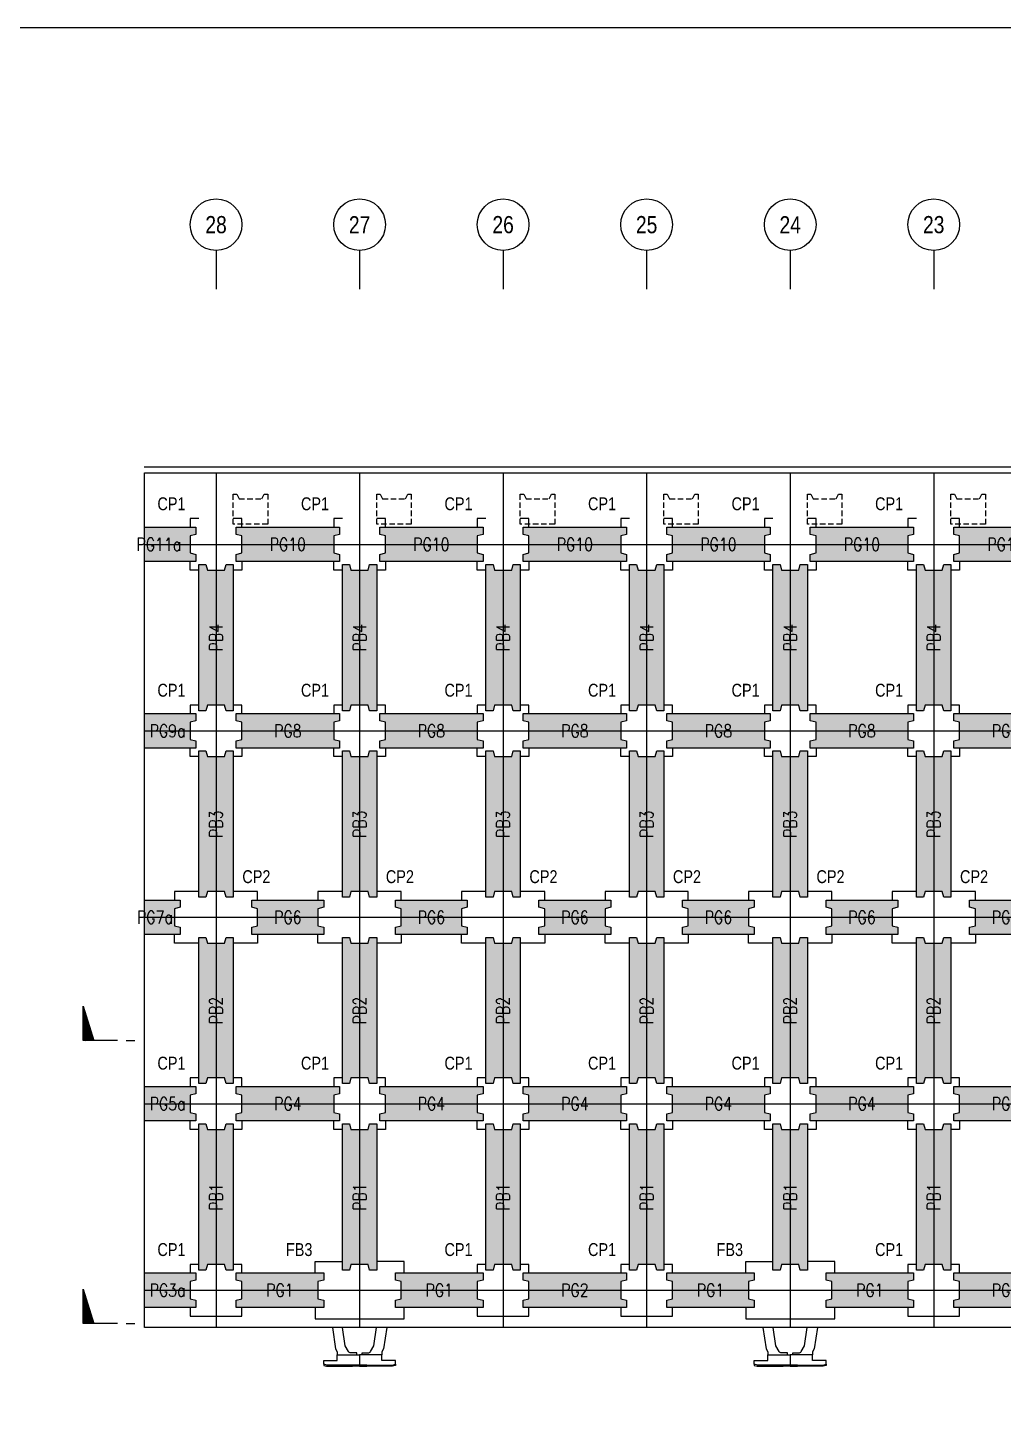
# Model space of a CAD drawing. Header units: millimetres. Extents: x 4668 to 40173, y -3560 to 14620.
# Drawn here: x 22959 to 26358, y 9806 to 14620 of the extents above; entities that cross this region are included whole.
import ezdxf
from ezdxf.enums import TextEntityAlignment as Align

# ---------------------------------------------------------------- set-up
doc = ezdxf.new("R2010")
doc.units = ezdxf.units.MM
for name, pattern in [('CENTER', [50.8, 31.75, -6.35, 6.35, -6.35]), ('DASHED', [19.05, 12.7, -6.35]), ('HIDDEN', [9.525, 6.35, -3.175])]:
    doc.linetypes.add(name, pattern=pattern)
doc.layers.get('0').transparency = 0.5
for name, color, linetype in [('DIM_03', 1, 'Continuous'), ('HB_SYMBOLS', 7, 'Continuous'), ('場鑄梁', 4, 'Continuous'), ('場鑄梁_虛線', 4, 'Continuous'), ('底圖', 7, 'Continuous'), ('防舷材', 7, 'Continuous'), ('預鑄梁', 7, 'Continuous'), ('預鑄梁_TXT', 2, 'Continuous'), ('預鑄梁_外緣', 7, 'Continuous'), ('預鑄樁帽', 6, 'Continuous'), ('預鑄樁帽_TXT', 2, 'Continuous')]:
    doc.layers.add(name, color=color, linetype=linetype)
doc.layers.add('HB_0', color=7, linetype='Continuous', transparency=0.5)
doc.layers.add('預鑄梁_HATCH', color=253, linetype='Continuous', transparency=0.5)
doc.layers.get('預鑄樁帽').off()
doc.styles.get("Standard").update_dxf_attribs({"font": 'arial.ttf'})
doc.styles.add('結構平面-V3$0$STANDARD', font='ROMANS', dxfattribs={"width": 0.8, "bigfont": 'LCHINA.shx'})

# ---------------------------------------------------------------- blocks, each defined once
blk = doc.blocks.new('gr_t')
at = {"layer": 'HB_SYMBOLS', "color": 4, "linetype": 'Continuous'}
blk.add_line((0, -6), (0, -15), dxfattribs=at)
blk.add_circle((0, 0), 6, dxfattribs=at)
at = {"layer": 'HB_SYMBOLS', "color": 4, "linetype": 'Continuous', "width": 0.8}
blk.add_attdef('A', text='', height=4.5, dxfattribs=at).set_placement((0, 0), align=Align.MIDDLE)
blk = doc.blocks.new('HP1250-flat-1')
at = {"color": 7, "linetype": 'Continuous'}
for points in [[(-0.947, 1.35), (-0.838, 0.601), (-0.78, 0.5), (-0.78, 0.4)], [(0.947, 1.35), (0.838, 0.601), (0.78, 0.5), (0.78, 0.4)]]:
    blk.add_lwpolyline(points, dxfattribs=at)
for points in [[(-0.09, 0.4), (-0.09, 0.457, 0.414214), (-0.095, 0.462), (-0.298, 0.462, -0.272631), (-0.385, 0.512), (-0.5, 0.715), (-0.594, 1.35)], [(0.09, 0.4), (0.09, 0.457, -0.414214), (0.095, 0.462), (0.298, 0.462, 0.272631), (0.385, 0.512), (0.5, 0.715), (0.594, 1.35)]]:
    blk.add_lwpolyline(points, format="xyb", dxfattribs=at)
for points in [[(0, 0.4), (0, 0.04), (-1.144, 0.04), (-1.25, 0.072), (-1.25, 0.2), (-0.78, 0.2), (-0.78, 0.4)], [(-1.15, 0), (-0.75, 0), (-0.75, 0.04), (-1.144, 0.04), (-1.25, 0.072), (-1.25, 0.03)], [(-0.75, 0.04), (-0.75, 0), (-0.25, 0), (-0.25, 0.04)], [(0, 0.04), (0, 0), (-0.25, 0), (-0.25, 0.04)], [(0, 0.4), (0, 0.04), (1.144, 0.04), (1.25, 0.072), (1.25, 0.2), (0.78, 0.2), (0.78, 0.4)], [(0, 0.04), (0, 0), (0.25, 0), (0.25, 0.04)], [(0.75, 0.04), (0.75, 0), (0.25, 0), (0.25, 0.04)], [(1.15, 0), (0.75, 0), (0.75, 0.04), (1.144, 0.04), (1.25, 0.072), (1.25, 0.03)]]:
    blk.add_lwpolyline(points, close=True, dxfattribs=at)
blk = doc.blocks.new('PG1')
at = {"layer": '預鑄梁_HATCH'}
blk.add_hatch(color=256, dxfattribs=at).paths.add_polyline_path([(0, 25), (0, 0), (305, 0), (305, 25), (285, 30), (285, 90), (305, 95), (305, 120), (0, 120), (0, 95), (20, 90), (20, 30)])
at = {"layer": '預鑄梁', "linetype": 'DASHED', "ltscale": 50}
blk.add_lwpolyline([(0, 0), (0, 25), (20, 30), (20, 90), (0, 95), (0, 120), (305, 120), (305, 95), (285, 90), (285, 30), (305, 25), (305, 0), (0, 0)], dxfattribs=at)
at = {"layer": '預鑄梁_外緣'}
blk.add_lwpolyline([(0, 0), (0, 25), (20, 30), (20, 90), (0, 95), (0, 120), (305, 120), (305, 95), (285, 90), (285, 30), (305, 25), (305, 0), (0, 0)], dxfattribs=at)
at = {"layer": '預鑄梁_TXT', "linetype": 'Continuous', "style": '結構平面-V3$0$STANDARD', "width": 0.8}
blk.add_text('PG1', height=45, rotation=0, dxfattribs=at).set_placement((152.5, 60), align=Align.MIDDLE)
blk = doc.blocks.new('PG2')
at = {"layer": '預鑄梁_HATCH'}
blk.add_hatch(color=256, dxfattribs=at).paths.add_polyline_path([(0, 25), (0, 0), (360, 0), (360, 25), (340, 30), (340, 90), (360, 95), (360, 120), (0, 120), (0, 95), (20, 90), (20, 30)])
at = {"layer": '預鑄梁', "linetype": 'DASHED', "ltscale": 50}
blk.add_lwpolyline([(0, 0), (0, 25), (20, 30), (20, 90), (0, 95), (0, 120), (360, 120), (360, 95), (340, 90), (340, 30), (360, 25), (360, 0), (0, 0)], dxfattribs=at)
at = {"layer": '預鑄梁_外緣'}
blk.add_lwpolyline([(0, 0), (0, 25), (20, 30), (20, 90), (0, 95), (0, 120), (360, 120), (360, 95), (340, 90), (340, 30), (360, 25), (360, 0), (0, 0)], dxfattribs=at)
at = {"layer": '預鑄梁_TXT', "linetype": 'Continuous', "style": '結構平面-V3$0$STANDARD', "width": 0.8}
blk.add_text('PG2', height=45, rotation=0, dxfattribs=at).set_placement((180, 60), align=Align.MIDDLE)
blk = doc.blocks.new('PG3a')
at = {"layer": '預鑄梁_HATCH'}
blk.add_hatch(color=256, dxfattribs=at).paths.add_polyline_path([(0, 120), (0, 0), (179, 0), (179, 25), (159, 30), (159, 90), (179, 95), (179, 120)])
at = {"layer": '預鑄梁', "linetype": 'DASHED', "ltscale": 50}
blk.add_lwpolyline([(0, 0), (0, 120), (179, 120), (179, 95), (159, 90), (159, 30), (179, 25), (179, 0)], close=True, dxfattribs=at)
at = {"layer": '預鑄梁_外緣'}
blk.add_lwpolyline([(0, 0), (0, 120), (179, 120), (179, 95), (159, 90), (159, 30), (179, 25), (179, 0)], close=True, dxfattribs=at)
at = {"layer": '預鑄梁_TXT', "linetype": 'Continuous', "style": '結構平面-V3$0$STANDARD', "width": 0.8}
blk.add_text('PG3a', height=45, rotation=0, dxfattribs=at).set_placement((80.1, 60), align=Align.MIDDLE)
blk = doc.blocks.new('PG4')
at = {"layer": '預鑄梁_HATCH'}
blk.add_hatch(color=256, dxfattribs=at).paths.add_polyline_path([(0, 25), (0, 0), (360, 0), (360, 25), (340, 30), (340, 90), (360, 95), (360, 120), (0, 120), (0, 95), (20, 90), (20, 30)])
at = {"layer": '預鑄梁', "linetype": 'DASHED', "ltscale": 50}
blk.add_lwpolyline([(0, 0), (0, 25), (20, 30), (20, 90), (0, 95), (0, 120), (360, 120), (360, 95), (340, 90), (340, 30), (360, 25), (360, 0), (0, 0)], dxfattribs=at)
at = {"layer": '預鑄梁_外緣'}
blk.add_lwpolyline([(0, 0), (0, 25), (20, 30), (20, 90), (0, 95), (0, 120), (360, 120), (360, 95), (340, 90), (340, 30), (360, 25), (360, 0), (0, 0)], dxfattribs=at)
at = {"layer": '預鑄梁_TXT', "linetype": 'Continuous', "style": '結構平面-V3$0$STANDARD', "width": 0.8}
blk.add_text('PG4', height=45, rotation=0, dxfattribs=at).set_placement((180, 60), align=Align.MIDDLE)
blk = doc.blocks.new('PG5a')
at = {"layer": '預鑄梁_HATCH'}
blk.add_hatch(color=256, dxfattribs=at).paths.add_polyline_path([(0, 120), (0, 0), (179, 0), (179, 25), (159, 30), (159, 90), (179, 95), (179, 120)])
at = {"layer": '預鑄梁', "linetype": 'DASHED', "ltscale": 50}
blk.add_lwpolyline([(0, 0), (0, 120), (179, 120), (179, 95), (159, 90), (159, 30), (179, 25), (179, 0)], close=True, dxfattribs=at)
at = {"layer": '預鑄梁_外緣'}
blk.add_lwpolyline([(0, 0), (0, 120), (179, 120), (179, 95), (159, 90), (159, 30), (179, 25), (179, 0)], close=True, dxfattribs=at)
at = {"layer": '預鑄梁_TXT', "linetype": 'Continuous', "style": '結構平面-V3$0$STANDARD', "width": 0.8}
blk.add_text('PG5a', height=45, rotation=0, dxfattribs=at).set_placement((80.1, 60), align=Align.MIDDLE)
blk = doc.blocks.new('PG6')
at = {"layer": '預鑄梁_HATCH'}
blk.add_hatch(color=256, dxfattribs=at).paths.add_polyline_path([(250, 0), (250, 25), (230, 30), (230, 90), (250, 95), (250, 120), (0, 120), (0, 95), (20, 90), (20, 30), (0, 25), (0, 0)])
at = {"layer": '預鑄梁', "linetype": 'DASHED', "ltscale": 50}
blk.add_lwpolyline([(0, 0), (0, 25), (20, 30), (20, 90), (0, 95), (0, 120), (250, 120), (250, 95), (230, 90), (230, 30), (250, 25), (250, 0), (0, 0)], dxfattribs=at)
at = {"layer": '預鑄梁_外緣'}
blk.add_lwpolyline([(0, 0), (0, 25), (20, 30), (20, 90), (0, 95), (0, 120), (250, 120), (250, 95), (230, 90), (230, 30), (250, 25), (250, 0), (0, 0)], dxfattribs=at)
at = {"layer": '預鑄梁_TXT', "linetype": 'Continuous', "style": '結構平面-V3$0$STANDARD', "width": 0.8}
blk.add_text('PG6', height=45, rotation=0, dxfattribs=at).set_placement((125, 60), align=Align.MIDDLE)
blk = doc.blocks.new('PG7a')
at = {"layer": '預鑄梁_HATCH'}
blk.add_hatch(color=256, dxfattribs=at).paths.add_polyline_path([(0, 120), (0, 0), (124, 0), (124, 25), (104, 30), (104, 90), (124, 95), (124, 120)])
at = {"layer": '預鑄梁', "linetype": 'DASHED', "ltscale": 50}
blk.add_lwpolyline([(0, 0), (0, 120), (124, 120), (124, 95), (104, 90), (104, 30), (124, 25), (124, 0)], close=True, dxfattribs=at)
at = {"layer": '預鑄梁_外緣'}
blk.add_lwpolyline([(0, 0), (0, 120), (124, 120), (124, 95), (104, 90), (104, 30), (124, 25), (124, 0)], close=True, dxfattribs=at)
at = {"layer": '預鑄梁_TXT', "linetype": 'Continuous', "style": '結構平面-V3$0$STANDARD', "width": 0.8}
blk.add_text('PG7a', height=45, rotation=0, dxfattribs=at).set_placement((36.1, 60), align=Align.MIDDLE)
blk = doc.blocks.new('PG8')
at = {"layer": '預鑄梁_HATCH'}
blk.add_hatch(color=256, dxfattribs=at).paths.add_polyline_path([(0, 25), (0, 0), (360, 0), (360, 25), (340, 30), (340, 90), (360, 95), (360, 120), (0, 120), (0, 95), (20, 90), (20, 30)])
at = {"layer": '預鑄梁', "linetype": 'DASHED', "ltscale": 50}
blk.add_lwpolyline([(0, 0), (0, 25), (20, 30), (20, 90), (0, 95), (0, 120), (360, 120), (360, 95), (340, 90), (340, 30), (360, 25), (360, 0), (0, 0)], dxfattribs=at)
at = {"layer": '預鑄梁_外緣'}
blk.add_lwpolyline([(0, 0), (0, 25), (20, 30), (20, 90), (0, 95), (0, 120), (360, 120), (360, 95), (340, 90), (340, 30), (360, 25), (360, 0), (0, 0)], dxfattribs=at)
at = {"layer": '預鑄梁_TXT', "linetype": 'Continuous', "style": '結構平面-V3$0$STANDARD', "width": 0.8}
blk.add_text('PG8', height=45, rotation=0, dxfattribs=at).set_placement((180, 60), align=Align.MIDDLE)
blk = doc.blocks.new('PG9a')
at = {"layer": '預鑄梁_HATCH'}
blk.add_hatch(color=256, dxfattribs=at).paths.add_polyline_path([(0, 120), (0, 0), (179, 0), (179, 25), (159, 30), (159, 90), (179, 95), (179, 120)])
at = {"layer": '預鑄梁', "linetype": 'DASHED', "ltscale": 50}
blk.add_lwpolyline([(0, 0), (0, 120), (179, 120), (179, 95), (159, 90), (159, 30), (179, 25), (179, 0)], close=True, dxfattribs=at)
at = {"layer": '預鑄梁_外緣'}
blk.add_lwpolyline([(0, 0), (0, 120), (179, 120), (179, 95), (159, 90), (159, 30), (179, 25), (179, 0)], close=True, dxfattribs=at)
at = {"layer": '預鑄梁_TXT', "linetype": 'Continuous', "style": '結構平面-V3$0$STANDARD', "width": 0.8}
blk.add_text('PG9a', height=45, rotation=0, dxfattribs=at).set_placement((80.1, 60), align=Align.MIDDLE)
blk = doc.blocks.new('PG10')
at = {"layer": '預鑄梁_HATCH'}
blk.add_hatch(color=256, dxfattribs=at).paths.add_polyline_path([(0, 25), (0, 0), (360, 0), (360, 25), (340, 30), (340, 90), (360, 95), (360, 120), (0, 120), (0, 95), (20, 90), (20, 30)])
at = {"layer": '預鑄梁', "linetype": 'DASHED', "ltscale": 50}
blk.add_lwpolyline([(0, 0), (0, 25), (20, 30), (20, 90), (0, 95), (0, 120), (360, 120), (360, 95), (340, 90), (340, 30), (360, 25), (360, 0), (0, 0)], dxfattribs=at)
at = {"layer": '預鑄梁_外緣'}
blk.add_lwpolyline([(0, 0), (0, 25), (20, 30), (20, 90), (0, 95), (0, 120), (360, 120), (360, 95), (340, 90), (340, 30), (360, 25), (360, 0), (0, 0)], dxfattribs=at)
at = {"layer": '預鑄梁_TXT', "linetype": 'Continuous', "style": '結構平面-V3$0$STANDARD', "width": 0.8}
blk.add_text('PG10', height=45, rotation=0, dxfattribs=at).set_placement((180, 60), align=Align.MIDDLE)
blk = doc.blocks.new('PG11a')
at = {"layer": '預鑄梁_HATCH'}
blk.add_hatch(color=256, dxfattribs=at).paths.add_polyline_path([(0, 120), (0, 0), (179, 0), (179, 25), (159, 30), (159, 90), (179, 95), (179, 120)])
at = {"layer": '預鑄梁', "linetype": 'DASHED', "ltscale": 50}
blk.add_lwpolyline([(0, 0), (0, 120), (179, 120), (179, 95), (159, 90), (159, 30), (179, 25), (179, 0)], close=True, dxfattribs=at)
at = {"layer": '預鑄梁_外緣'}
blk.add_lwpolyline([(0, 0), (0, 120), (179, 120), (179, 95), (159, 90), (159, 30), (179, 25), (179, 0)], close=True, dxfattribs=at)
at = {"layer": '預鑄梁_TXT', "linetype": 'Continuous', "style": '結構平面-V3$0$STANDARD', "width": 0.8}
blk.add_text('PG11a', height=45, rotation=0, dxfattribs=at).set_placement((49.5, 60), align=Align.MIDDLE)
blk = doc.blocks.new('PB1')
at = {"layer": '預鑄梁_HATCH'}
blk.add_hatch(color=256, dxfattribs=at).paths.add_polyline_path([(-25, 0), (0, 0), (0, 510), (-25, 510), (-30, 490), (-90, 490), (-95, 510), (-120, 510), (-120, 0), (-95, 0), (-90, 20), (-30, 20)])
at = {"layer": '預鑄梁', "linetype": 'DASHED', "ltscale": 50}
blk.add_lwpolyline([(0, 0), (-25, 0), (-30, 20), (-90, 20), (-95, 0), (-120, 0), (-120, 510), (-95, 510), (-90, 490), (-30, 490), (-25, 510), (0, 510), (0, 0)], dxfattribs=at)
at = {"layer": '預鑄梁_外緣'}
blk.add_lwpolyline([(0, 0), (-25, 0), (-30, 20), (-90, 20), (-95, 0), (-120, 0), (-120, 510), (-95, 510), (-90, 490), (-30, 490), (-25, 510), (0, 510), (0, 0)], dxfattribs=at)
at = {"layer": '預鑄梁_TXT', "linetype": 'Continuous', "style": '結構平面-V3$0$STANDARD', "width": 0.8}
blk.add_text('PB1', height=45, rotation=90, dxfattribs=at).set_placement((-60, 255), align=Align.MIDDLE)
blk = doc.blocks.new('PB2')
at = {"layer": '預鑄梁_HATCH'}
blk.add_hatch(color=256, dxfattribs=at).paths.add_polyline_path([(-25, 0), (0, 0), (0, 510), (-25, 510), (-30, 490), (-90, 490), (-95, 510), (-120, 510), (-120, 0), (-95, 0), (-90, 20), (-30, 20)])
at = {"layer": '預鑄梁', "linetype": 'DASHED', "ltscale": 50}
blk.add_lwpolyline([(0, 0), (-25, 0), (-30, 20), (-90, 20), (-95, 0), (-120, 0), (-120, 510), (-95, 510), (-90, 490), (-30, 490), (-25, 510), (0, 510), (0, 0)], dxfattribs=at)
at = {"layer": '預鑄梁_外緣'}
blk.add_lwpolyline([(0, 0), (-25, 0), (-30, 20), (-90, 20), (-95, 0), (-120, 0), (-120, 510), (-95, 510), (-90, 490), (-30, 490), (-25, 510), (0, 510), (0, 0)], dxfattribs=at)
at = {"layer": '預鑄梁_TXT', "linetype": 'Continuous', "style": '結構平面-V3$0$STANDARD', "width": 0.8}
blk.add_text('PB2', height=45, rotation=90, dxfattribs=at).set_placement((-60, 255), align=Align.MIDDLE)
blk = doc.blocks.new('PB3')
at = {"layer": '預鑄梁_HATCH'}
blk.add_hatch(color=256, dxfattribs=at).paths.add_polyline_path([(-25, 0), (0, 0), (0, 510), (-25, 510), (-30, 490), (-90, 490), (-95, 510), (-120, 510), (-120, 0), (-95, 0), (-90, 20), (-30, 20)])
at = {"layer": '預鑄梁', "linetype": 'DASHED', "ltscale": 50}
blk.add_lwpolyline([(0, 0), (-25, 0), (-30, 20), (-90, 20), (-95, 0), (-120, 0), (-120, 510), (-95, 510), (-90, 490), (-30, 490), (-25, 510), (0, 510), (0, 0)], dxfattribs=at)
at = {"layer": '預鑄梁_外緣'}
blk.add_lwpolyline([(0, 0), (-25, 0), (-30, 20), (-90, 20), (-95, 0), (-120, 0), (-120, 510), (-95, 510), (-90, 490), (-30, 490), (-25, 510), (0, 510), (0, 0)], dxfattribs=at)
at = {"layer": '預鑄梁_TXT', "linetype": 'Continuous', "style": '結構平面-V3$0$STANDARD', "width": 0.8}
blk.add_text('PB3', height=45, rotation=90, dxfattribs=at).set_placement((-60, 255), align=Align.MIDDLE)
blk = doc.blocks.new('PB4')
at = {"layer": '預鑄梁_HATCH'}
blk.add_hatch(color=256, dxfattribs=at).paths.add_polyline_path([(-25, 0), (0, 0), (0, 510), (-25, 510), (-30, 490), (-90, 490), (-95, 510), (-120, 510), (-120, 0), (-95, 0), (-90, 20), (-30, 20)])
at = {"layer": '預鑄梁', "linetype": 'DASHED', "ltscale": 50}
blk.add_lwpolyline([(0, 0), (-25, 0), (-30, 20), (-90, 20), (-95, 0), (-120, 0), (-120, 510), (-95, 510), (-90, 490), (-30, 490), (-25, 510), (0, 510), (0, 0)], dxfattribs=at)
at = {"layer": '預鑄梁_外緣'}
blk.add_lwpolyline([(0, 0), (-25, 0), (-30, 20), (-90, 20), (-95, 0), (-120, 0), (-120, 510), (-95, 510), (-90, 490), (-30, 490), (-25, 510), (0, 510), (0, 0)], dxfattribs=at)
at = {"layer": '預鑄梁_TXT', "linetype": 'Continuous', "style": '結構平面-V3$0$STANDARD', "width": 0.8}
blk.add_text('PB4', height=45, rotation=90, dxfattribs=at).set_placement((-60, 255), align=Align.MIDDLE)
blk = doc.blocks.new('PB5')
at = {"layer": 'HB_0', "color": 1, "linetype": 'HIDDEN', "ltscale": 3}
blk.add_lwpolyline([(0, 0), (0, 105), (12, 105), (20, 89), (100, 89), (108, 105), (120, 105), (120, 0), (0, 0)], dxfattribs=at)
blk = doc.blocks.new('CP1')
at = {"layer": '預鑄樁帽_TXT', "linetype": 'Continuous', "width": 0.8}
blk.add_text('CP1', height=45, dxfattribs=at).set_placement((-255.3, 241.6), align=Align.MIDDLE)
blk = doc.blocks.new('FB3')
at = {"layer": '預鑄樁帽_TXT', "linetype": 'Continuous', "width": 0.8}
blk.add_text('FB3', height=45, dxfattribs=at).set_placement((-365.3, 241.6), align=Align.MIDDLE)
blk = doc.blocks.new('CP2')
at = {"layer": '預鑄樁帽_TXT', "linetype": 'Continuous', "width": 0.8}
blk.add_text('CP2', height=45, dxfattribs=at).set_placement((-14.5, 241.6), align=Align.MIDDLE)
blk = doc.blocks.new('*X499')
at = {"color": 0, "linetype": 'Continuous'}
for p, q in [((79.88, 269.21), (80.31, 269.64)), ((80.06, 269.21), (80.57, 269.72)), ((80.24, 269.21), (80.83, 269.8)), ((80.41, 269.21), (81.09, 269.88)), ((80.59, 269.21), (81.34, 269.96)), ((80.77, 269.21), (81.6, 270.04)), ((80.94, 269.21), (81.86, 270.12)), ((81.12, 269.21), (82.11, 270.2)), ((81.3, 269.21), (82.37, 270.29)), ((81.47, 269.21), (82.63, 270.37)), ((81.65, 269.21), (82.89, 270.45)), ((81.83, 269.21), (83.14, 270.53)), ((82, 269.21), (83.4, 270.61)), ((82.18, 269.21), (83.66, 270.69)), ((82.36, 269.21), (83.91, 270.77)), ((82.53, 269.21), (84.17, 270.85)), ((82.71, 269.21), (84.43, 270.93)), ((82.89, 269.21), (84.69, 271.01)), ((83.06, 269.21), (84.94, 271.09)), ((83.24, 269.21), (85.2, 271.17)), ((83.42, 269.21), (85.46, 271.25)), ((83.59, 269.21), (85.71, 271.33)), ((83.77, 269.21), (85.97, 271.41)), ((83.95, 269.21), (86.23, 271.49)), ((84.12, 269.21), (86.49, 271.57)), ((84.3, 269.21), (86.74, 271.65)), ((84.48, 269.21), (86.93, 271.66)), ((84.65, 269.21), (86.93, 271.48)), ((84.83, 269.21), (86.93, 271.31)), ((85.01, 269.21), (86.93, 271.13)), ((85.19, 269.21), (86.93, 270.95)), ((85.36, 269.21), (86.93, 270.78)), ((85.54, 269.21), (86.93, 270.6)), ((85.72, 269.21), (86.93, 270.42)), ((85.89, 269.21), (86.93, 270.25)), ((86.07, 269.21), (86.93, 270.07)), ((86.25, 269.21), (86.93, 269.89)), ((86.42, 269.21), (86.93, 269.72)), ((79, 269.21), (79.03, 269.24)), ((79.17, 269.21), (79.29, 269.32)), ((79.35, 269.21), (79.54, 269.4)), ((79.53, 269.21), (79.8, 269.48)), ((79.71, 269.21), (80.06, 269.56)), ((86.6, 269.21), (86.93, 269.54)), ((86.78, 269.21), (86.93, 269.36))]:
    blk.add_line(p, q, dxfattribs=at)
blk = doc.blocks.new('SEND-n')
at = {"color": 3}
for p, q in [((8, 0), (0, 0)), ((10, 0), (12, 0))]:
    blk.add_line(p, q, dxfattribs=at)
at = {"color": 2, "linetype": 'Continuous'}
blk.add_lwpolyline([(0, 0), (0, 8), (2.5, 0)], close=True, dxfattribs=at)
at = {"color": 2, "linetype": 'Continuous', "rotation": 270}
blk.add_blockref('*X499', (-269.21, 86.93), dxfattribs=at)

msp = doc.modelspace()

# ---------------------------------------------------------------- linework, layer by layer
at = {"layer": 'Defpoints', "color": 217, "true_color": 0x93278f}
msp.add_lwpolyline([(28338.213, 7667.236), (25345.713, 7667.236), (25345.713, 6332.236), (16503.213, 6332.236), (16503.213, 14619.736), (28338.213, 14619.736)], close=True, dxfattribs=at)
at = {"layer": '場鑄梁'}
for points in [[(23555.678, 12908.16), (23525.678, 12908.16), (23525.678, 12878.16)], [(23705.678, 12878.16), (23705.678, 12908.16), (23675.678, 12908.16)], [(24055.678, 12908.16), (24025.678, 12908.16), (24025.678, 12878.16)], [(24205.678, 12878.16), (24205.678, 12908.16), (24175.678, 12908.16)], [(24555.678, 12908.16), (24525.678, 12908.16), (24525.678, 12878.16)], [(24705.678, 12878.16), (24705.678, 12908.16), (24675.678, 12908.16)], [(25055.678, 12908.16), (25025.678, 12908.16), (25025.678, 12878.16)], [(25205.678, 12878.16), (25205.678, 12908.16), (25175.678, 12908.16)], [(25555.678, 12908.16), (25525.678, 12908.16), (25525.678, 12878.16)], [(25705.678, 12878.16), (25705.678, 12908.16), (25675.678, 12908.16)], [(26055.678, 12908.16), (26025.678, 12908.16), (26025.678, 12878.16)], [(26205.678, 12878.16), (26205.678, 12908.16), (26175.678, 12908.16)], [(23555.678, 12728.16), (23525.678, 12728.16), (23525.678, 12758.16)], [(23705.678, 12758.16), (23705.678, 12728.16), (23675.678, 12728.16)], [(24055.678, 12728.16), (24025.678, 12728.16), (24025.678, 12758.16)], [(24205.678, 12758.16), (24205.678, 12728.16), (24175.678, 12728.16)], [(24555.678, 12728.16), (24525.678, 12728.16), (24525.678, 12758.16)], [(24705.678, 12758.16), (24705.678, 12728.16), (24675.678, 12728.16)], [(25055.678, 12728.16), (25025.678, 12728.16), (25025.678, 12758.16)], [(25205.678, 12758.16), (25205.678, 12728.16), (25175.678, 12728.16)], [(25555.678, 12728.16), (25525.678, 12728.16), (25525.678, 12758.16)], [(25705.678, 12758.16), (25705.678, 12728.16), (25675.678, 12728.16)], [(26055.678, 12728.16), (26025.678, 12728.16), (26025.678, 12758.16)], [(26205.678, 12758.16), (26205.678, 12728.16), (26175.678, 12728.16)], [(23555.678, 12258.16), (23525.678, 12258.16), (23525.678, 12228.16)], [(23705.678, 12228.16), (23705.678, 12258.16), (23675.678, 12258.16)], [(24055.678, 12258.16), (24025.678, 12258.16), (24025.678, 12228.16)], [(24205.678, 12228.16), (24205.678, 12258.16), (24175.678, 12258.16)], [(24555.678, 12258.16), (24525.678, 12258.16), (24525.678, 12228.16)], [(24705.678, 12228.16), (24705.678, 12258.16), (24675.678, 12258.16)], [(25055.678, 12258.16), (25025.678, 12258.16), (25025.678, 12228.16)], [(25205.678, 12228.16), (25205.678, 12258.16), (25175.678, 12258.16)], [(25555.678, 12258.16), (25525.678, 12258.16), (25525.678, 12228.16)], [(25705.678, 12228.16), (25705.678, 12258.16), (25675.678, 12258.16)], [(26055.678, 12258.16), (26025.678, 12258.16), (26025.678, 12228.16)], [(26205.678, 12228.16), (26205.678, 12258.16), (26175.678, 12258.16)], [(23555.678, 12078.16), (23525.678, 12078.16), (23525.678, 12108.16)], [(23705.678, 12108.16), (23705.678, 12078.16), (23675.678, 12078.16)], [(24055.678, 12078.16), (24025.678, 12078.16), (24025.678, 12108.16)], [(24205.678, 12108.16), (24205.678, 12078.16), (24175.678, 12078.16)], [(24555.678, 12078.16), (24525.678, 12078.16), (24525.678, 12108.16)], [(24705.678, 12108.16), (24705.678, 12078.16), (24675.678, 12078.16)], [(25055.678, 12078.16), (25025.678, 12078.16), (25025.678, 12108.16)], [(25205.678, 12108.16), (25205.678, 12078.16), (25175.678, 12078.16)], [(25555.678, 12078.16), (25525.678, 12078.16), (25525.678, 12108.16)], [(25705.678, 12108.16), (25705.678, 12078.16), (25675.678, 12078.16)], [(26055.678, 12078.16), (26025.678, 12078.16), (26025.678, 12108.16)], [(26205.678, 12108.16), (26205.678, 12078.16), (26175.678, 12078.16)], [(23555.678, 11608.16), (23470.678, 11608.16), (23470.678, 11578.16)], [(23760.678, 11578.16), (23760.678, 11608.16), (23675.678, 11608.16)], [(24055.678, 11608.16), (23970.678, 11608.16), (23970.678, 11578.16)], [(24260.678, 11578.16), (24260.678, 11608.16), (24175.678, 11608.16)], [(24555.678, 11608.16), (24470.678, 11608.16), (24470.678, 11578.16)], [(24760.678, 11578.16), (24760.678, 11608.16), (24675.678, 11608.16)], [(25055.678, 11608.16), (24970.678, 11608.16), (24970.678, 11578.16)], [(25260.678, 11578.16), (25260.678, 11608.16), (25175.678, 11608.16)], [(25555.678, 11608.16), (25470.678, 11608.16), (25470.678, 11578.16)], [(25760.678, 11578.16), (25760.678, 11608.16), (25675.678, 11608.16)], [(26055.678, 11608.16), (25970.678, 11608.16), (25970.678, 11578.16)], [(26260.678, 11578.16), (26260.678, 11608.16), (26175.678, 11608.16)], [(23555.678, 11428.16), (23470.678, 11428.16), (23470.678, 11458.16)], [(23760.678, 11458.16), (23760.678, 11428.16), (23675.678, 11428.16)], [(24055.678, 11428.16), (23970.678, 11428.16), (23970.678, 11458.16)], [(24260.678, 11458.16), (24260.678, 11428.16), (24175.678, 11428.16)], [(24555.678, 11428.16), (24470.678, 11428.16), (24470.678, 11458.16)], [(24760.678, 11458.16), (24760.678, 11428.16), (24675.678, 11428.16)], [(25055.678, 11428.16), (24970.678, 11428.16), (24970.678, 11458.16)], [(25260.678, 11458.16), (25260.678, 11428.16), (25175.678, 11428.16)], [(25555.678, 11428.16), (25470.678, 11428.16), (25470.678, 11458.16)], [(25760.678, 11458.16), (25760.678, 11428.16), (25675.678, 11428.16)], [(26055.678, 11428.16), (25970.678, 11428.16), (25970.678, 11458.16)], [(26260.678, 11458.16), (26260.678, 11428.16), (26175.678, 11428.16)], [(23555.678, 10958.16), (23525.678, 10958.16), (23525.678, 10928.16)], [(23705.678, 10928.16), (23705.678, 10958.16), (23675.678, 10958.16)], [(24055.678, 10958.16), (24025.678, 10958.16), (24025.678, 10928.16)], [(24205.678, 10928.16), (24205.678, 10958.16), (24175.678, 10958.16)], [(24555.678, 10958.16), (24525.678, 10958.16), (24525.678, 10928.16)], [(24705.678, 10928.16), (24705.678, 10958.16), (24675.678, 10958.16)], [(25055.678, 10958.16), (25025.678, 10958.16), (25025.678, 10928.16)], [(25205.678, 10928.16), (25205.678, 10958.16), (25175.678, 10958.16)], [(25555.678, 10958.16), (25525.678, 10958.16), (25525.678, 10928.16)], [(25705.678, 10928.16), (25705.678, 10958.16), (25675.678, 10958.16)], [(26055.678, 10958.16), (26025.678, 10958.16), (26025.678, 10928.16)], [(26205.678, 10928.16), (26205.678, 10958.16), (26175.678, 10958.16)], [(23555.678, 10778.16), (23525.678, 10778.16), (23525.678, 10808.16)], [(23705.678, 10808.16), (23705.678, 10778.16), (23675.678, 10778.16)], [(24055.678, 10778.16), (24025.678, 10778.16), (24025.678, 10808.16)], [(24205.678, 10808.16), (24205.678, 10778.16), (24175.678, 10778.16)], [(24555.678, 10778.16), (24525.678, 10778.16), (24525.678, 10808.16)], [(24705.678, 10808.16), (24705.678, 10778.16), (24675.678, 10778.16)], [(25055.678, 10778.16), (25025.678, 10778.16), (25025.678, 10808.16)], [(25205.678, 10808.16), (25205.678, 10778.16), (25175.678, 10778.16)], [(25555.678, 10778.16), (25525.678, 10778.16), (25525.678, 10808.16)], [(25705.678, 10808.16), (25705.678, 10778.16), (25675.678, 10778.16)], [(26055.678, 10778.16), (26025.678, 10778.16), (26025.678, 10808.16)], [(26205.678, 10808.16), (26205.678, 10778.16), (26175.678, 10778.16)], [(23555.678, 10308.16), (23525.678, 10308.16), (23525.678, 10278.16)], [(23705.678, 10278.16), (23705.678, 10308.16), (23675.678, 10308.16)], [(23960.678, 10278.16), (23960.678, 10318.16), (24055.678, 10318.16)], [(24270.678, 10278.16), (24270.678, 10318.16), (24175.678, 10318.16)], [(24555.678, 10308.16), (24525.678, 10308.16), (24525.678, 10278.16)], [(24705.678, 10278.16), (24705.678, 10308.16), (24675.678, 10308.16)], [(25055.678, 10308.16), (25025.678, 10308.16), (25025.678, 10278.16)], [(25205.678, 10278.16), (25205.678, 10308.16), (25175.678, 10308.16)], [(25460.678, 10278.16), (25460.678, 10318.16), (25555.678, 10318.16)], [(25770.678, 10278.16), (25770.678, 10318.16), (25675.678, 10318.16)], [(26055.678, 10308.16), (26025.678, 10308.16), (26025.678, 10278.16)], [(26205.678, 10278.16), (26205.678, 10308.16), (26175.678, 10308.16)], [(23525.678, 10158.16), (23525.678, 10128.16), (23705.678, 10128.16), (23705.678, 10158.16)], [(23960.678, 10158.16), (23960.678, 10118.16), (24270.678, 10118.16), (24270.678, 10158.16)], [(24525.678, 10158.16), (24525.678, 10128.16), (24705.678, 10128.16), (24705.678, 10158.16)], [(25025.678, 10158.16), (25025.678, 10128.16), (25205.678, 10128.16), (25205.678, 10158.16)], [(25460.678, 10158.16), (25460.678, 10118.16), (25770.678, 10118.16), (25770.678, 10158.16)], [(26025.678, 10158.16), (26025.678, 10128.16), (26205.678, 10128.16), (26205.678, 10158.16)]]:
    msp.add_lwpolyline(points, dxfattribs=at)
at = {"layer": '場鑄梁_虛線', "linetype": 'DASHED', "ltscale": 50}
for points in [[(23555.678, 12908.16), (23525.678, 12908.16), (23525.678, 12878.16)], [(23705.678, 12878.16), (23705.678, 12908.16), (23675.678, 12908.16)], [(24055.678, 12908.16), (24025.678, 12908.16), (24025.678, 12878.16)], [(24205.678, 12878.16), (24205.678, 12908.16), (24175.678, 12908.16)], [(24555.678, 12908.16), (24525.678, 12908.16), (24525.678, 12878.16)], [(24705.678, 12878.16), (24705.678, 12908.16), (24675.678, 12908.16)], [(25055.678, 12908.16), (25025.678, 12908.16), (25025.678, 12878.16)], [(25205.678, 12878.16), (25205.678, 12908.16), (25175.678, 12908.16)], [(25555.678, 12908.16), (25525.678, 12908.16), (25525.678, 12878.16)], [(25705.678, 12878.16), (25705.678, 12908.16), (25675.678, 12908.16)], [(26055.678, 12908.16), (26025.678, 12908.16), (26025.678, 12878.16)], [(26205.678, 12878.16), (26205.678, 12908.16), (26175.678, 12908.16)], [(23555.678, 12728.16), (23525.678, 12728.16), (23525.678, 12758.16)], [(23705.678, 12758.16), (23705.678, 12728.16), (23675.678, 12728.16)], [(24055.678, 12728.16), (24025.678, 12728.16), (24025.678, 12758.16)], [(24205.678, 12758.16), (24205.678, 12728.16), (24175.678, 12728.16)], [(24555.678, 12728.16), (24525.678, 12728.16), (24525.678, 12758.16)], [(24705.678, 12758.16), (24705.678, 12728.16), (24675.678, 12728.16)], [(25055.678, 12728.16), (25025.678, 12728.16), (25025.678, 12758.16)], [(25205.678, 12758.16), (25205.678, 12728.16), (25175.678, 12728.16)], [(25555.678, 12728.16), (25525.678, 12728.16), (25525.678, 12758.16)], [(25705.678, 12758.16), (25705.678, 12728.16), (25675.678, 12728.16)], [(26055.678, 12728.16), (26025.678, 12728.16), (26025.678, 12758.16)], [(26205.678, 12758.16), (26205.678, 12728.16), (26175.678, 12728.16)], [(23555.678, 12258.16), (23525.678, 12258.16), (23525.678, 12228.16)], [(23705.678, 12228.16), (23705.678, 12258.16), (23675.678, 12258.16)], [(24055.678, 12258.16), (24025.678, 12258.16), (24025.678, 12228.16)], [(24205.678, 12228.16), (24205.678, 12258.16), (24175.678, 12258.16)], [(24555.678, 12258.16), (24525.678, 12258.16), (24525.678, 12228.16)], [(24705.678, 12228.16), (24705.678, 12258.16), (24675.678, 12258.16)], [(25055.678, 12258.16), (25025.678, 12258.16), (25025.678, 12228.16)], [(25205.678, 12228.16), (25205.678, 12258.16), (25175.678, 12258.16)], [(25555.678, 12258.16), (25525.678, 12258.16), (25525.678, 12228.16)], [(25705.678, 12228.16), (25705.678, 12258.16), (25675.678, 12258.16)], [(26055.678, 12258.16), (26025.678, 12258.16), (26025.678, 12228.16)], [(26205.678, 12228.16), (26205.678, 12258.16), (26175.678, 12258.16)], [(23555.678, 12078.16), (23525.678, 12078.16), (23525.678, 12108.16)], [(23705.678, 12108.16), (23705.678, 12078.16), (23675.678, 12078.16)], [(24055.678, 12078.16), (24025.678, 12078.16), (24025.678, 12108.16)], [(24205.678, 12108.16), (24205.678, 12078.16), (24175.678, 12078.16)], [(24555.678, 12078.16), (24525.678, 12078.16), (24525.678, 12108.16)], [(24705.678, 12108.16), (24705.678, 12078.16), (24675.678, 12078.16)], [(25055.678, 12078.16), (25025.678, 12078.16), (25025.678, 12108.16)], [(25205.678, 12108.16), (25205.678, 12078.16), (25175.678, 12078.16)], [(25555.678, 12078.16), (25525.678, 12078.16), (25525.678, 12108.16)], [(25705.678, 12108.16), (25705.678, 12078.16), (25675.678, 12078.16)], [(26055.678, 12078.16), (26025.678, 12078.16), (26025.678, 12108.16)], [(26205.678, 12108.16), (26205.678, 12078.16), (26175.678, 12078.16)], [(23555.678, 11608.16), (23470.678, 11608.16), (23470.678, 11578.16)], [(23760.678, 11578.16), (23760.678, 11608.16), (23675.678, 11608.16)], [(24055.678, 11608.16), (23970.678, 11608.16), (23970.678, 11578.16)], [(24260.678, 11578.16), (24260.678, 11608.16), (24175.678, 11608.16)], [(24555.678, 11608.16), (24470.678, 11608.16), (24470.678, 11578.16)], [(24760.678, 11578.16), (24760.678, 11608.16), (24675.678, 11608.16)], [(25055.678, 11608.16), (24970.678, 11608.16), (24970.678, 11578.16)], [(25260.678, 11578.16), (25260.678, 11608.16), (25175.678, 11608.16)], [(25555.678, 11608.16), (25470.678, 11608.16), (25470.678, 11578.16)], [(25760.678, 11578.16), (25760.678, 11608.16), (25675.678, 11608.16)], [(26055.678, 11608.16), (25970.678, 11608.16), (25970.678, 11578.16)], [(26260.678, 11578.16), (26260.678, 11608.16), (26175.678, 11608.16)], [(23555.678, 11428.16), (23470.678, 11428.16), (23470.678, 11458.16)], [(23760.678, 11458.16), (23760.678, 11428.16), (23675.678, 11428.16)], [(24055.678, 11428.16), (23970.678, 11428.16), (23970.678, 11458.16)], [(24260.678, 11458.16), (24260.678, 11428.16), (24175.678, 11428.16)], [(24555.678, 11428.16), (24470.678, 11428.16), (24470.678, 11458.16)], [(24760.678, 11458.16), (24760.678, 11428.16), (24675.678, 11428.16)], [(25055.678, 11428.16), (24970.678, 11428.16), (24970.678, 11458.16)], [(25260.678, 11458.16), (25260.678, 11428.16), (25175.678, 11428.16)], [(25555.678, 11428.16), (25470.678, 11428.16), (25470.678, 11458.16)], [(25760.678, 11458.16), (25760.678, 11428.16), (25675.678, 11428.16)], [(26055.678, 11428.16), (25970.678, 11428.16), (25970.678, 11458.16)], [(26260.678, 11458.16), (26260.678, 11428.16), (26175.678, 11428.16)], [(23555.678, 10958.16), (23525.678, 10958.16), (23525.678, 10928.16)], [(23705.678, 10928.16), (23705.678, 10958.16), (23675.678, 10958.16)], [(24055.678, 10958.16), (24025.678, 10958.16), (24025.678, 10928.16)], [(24205.678, 10928.16), (24205.678, 10958.16), (24175.678, 10958.16)], [(24555.678, 10958.16), (24525.678, 10958.16), (24525.678, 10928.16)], [(24705.678, 10928.16), (24705.678, 10958.16), (24675.678, 10958.16)], [(25055.678, 10958.16), (25025.678, 10958.16), (25025.678, 10928.16)], [(25205.678, 10928.16), (25205.678, 10958.16), (25175.678, 10958.16)], [(25555.678, 10958.16), (25525.678, 10958.16), (25525.678, 10928.16)], [(25705.678, 10928.16), (25705.678, 10958.16), (25675.678, 10958.16)], [(26055.678, 10958.16), (26025.678, 10958.16), (26025.678, 10928.16)], [(26205.678, 10928.16), (26205.678, 10958.16), (26175.678, 10958.16)], [(23555.678, 10778.16), (23525.678, 10778.16), (23525.678, 10808.16)], [(23705.678, 10808.16), (23705.678, 10778.16), (23675.678, 10778.16)], [(24055.678, 10778.16), (24025.678, 10778.16), (24025.678, 10808.16)], [(24205.678, 10808.16), (24205.678, 10778.16), (24175.678, 10778.16)], [(24555.678, 10778.16), (24525.678, 10778.16), (24525.678, 10808.16)], [(24705.678, 10808.16), (24705.678, 10778.16), (24675.678, 10778.16)], [(25055.678, 10778.16), (25025.678, 10778.16), (25025.678, 10808.16)], [(25205.678, 10808.16), (25205.678, 10778.16), (25175.678, 10778.16)], [(25555.678, 10778.16), (25525.678, 10778.16), (25525.678, 10808.16)], [(25705.678, 10808.16), (25705.678, 10778.16), (25675.678, 10778.16)], [(26055.678, 10778.16), (26025.678, 10778.16), (26025.678, 10808.16)], [(26205.678, 10808.16), (26205.678, 10778.16), (26175.678, 10778.16)], [(23555.678, 10308.16), (23525.678, 10308.16), (23525.678, 10278.16)], [(23705.678, 10278.16), (23705.678, 10308.16), (23675.678, 10308.16)], [(23960.678, 10278.16), (23960.678, 10318.16), (24055.678, 10318.16)], [(24270.678, 10278.16), (24270.678, 10318.16), (24175.678, 10318.16)], [(24555.678, 10308.16), (24525.678, 10308.16), (24525.678, 10278.16)], [(24705.678, 10278.16), (24705.678, 10308.16), (24675.678, 10308.16)], [(25055.678, 10308.16), (25025.678, 10308.16), (25025.678, 10278.16)], [(25205.678, 10278.16), (25205.678, 10308.16), (25175.678, 10308.16)], [(25460.678, 10278.16), (25460.678, 10318.16), (25555.678, 10318.16)], [(25770.678, 10278.16), (25770.678, 10318.16), (25675.678, 10318.16)], [(26055.678, 10308.16), (26025.678, 10308.16), (26025.678, 10278.16)], [(26205.678, 10278.16), (26205.678, 10308.16), (26175.678, 10308.16)], [(23525.678, 10158.16), (23525.678, 10128.16), (23705.678, 10128.16), (23705.678, 10158.16)], [(23960.678, 10158.16), (23960.678, 10118.16), (24270.678, 10118.16), (24270.678, 10158.16)], [(24525.678, 10158.16), (24525.678, 10128.16), (24705.678, 10128.16), (24705.678, 10158.16)], [(25025.678, 10158.16), (25025.678, 10128.16), (25205.678, 10128.16), (25205.678, 10158.16)], [(25460.678, 10158.16), (25460.678, 10118.16), (25770.678, 10118.16), (25770.678, 10158.16)], [(26025.678, 10158.16), (26025.678, 10128.16), (26205.678, 10128.16), (26205.678, 10158.16)]]:
    msp.add_lwpolyline(points, dxfattribs=at)
at = {"layer": '底圖'}
msp.add_line((23365.678, 13088.16), (27865.678, 13088.159), dxfattribs=at)
at = {"layer": '底圖', "linetype": 'CENTER', "ltscale": 15}
msp.add_line((23365.678, 13068.16), (23365.678, 10088.16), dxfattribs=at)
at = {"layer": '底圖', "color": 252, "linetype": 'CENTER', "ltscale": 150}
for p, q in [((23615.678, 13068.16), (23615.678, 10088.16)), ((24115.678, 13068.16), (24115.678, 10088.16)), ((24615.678, 13068.16), (24615.678, 10088.16)), ((25115.678, 13068.16), (25115.678, 10088.16)), ((25615.678, 13068.16), (25615.678, 10088.16)), ((26115.678, 13068.16), (26115.678, 10088.16)), ((23366.678, 12818.16), (27865.678, 12818.16)), ((23366.678, 12168.16), (27865.678, 12168.16)), ((23366.678, 11518.16), (27865.678, 11518.16)), ((23366.678, 10868.16), (27865.678, 10868.16)), ((23366.678, 10218.16), (27865.678, 10218.16))]:
    msp.add_line(p, q, dxfattribs=at)
at = {"layer": '底圖', "color": 4, "linetype": 'Continuous'}
msp.add_lwpolyline([(27864.678, 13068.16), (27864.678, 10088.16), (23366.678, 10088.16), (23366.678, 13068.16), (27864.678, 13068.16)], dxfattribs=at)

# ---------------------------------------------------------------- block references
at = {"layer": 'DIM_03', "linetype": 'Continuous', "xscale": 14.99999999999999, "yscale": 14.99999999999999, "zscale": 14.99999999999999, "rotation": 8.609491416906192e-07}
for p in [(23152.801, 11088.16), (23152.801, 10102.045)]:
    msp.add_blockref('SEND-n', p, dxfattribs=at)
at = {"layer": '底圖'}
ref = msp.add_blockref('gr_t', (23615.678, 13932.85), dxfattribs=dict(at, xscale=15, yscale=15, zscale=15))
ref.add_attrib('A', '28', dxfattribs={"layer": 'HB_SYMBOLS', "color": 4, "linetype": 'Continuous', "height": 60, "width": 0.8}).set_placement((23615.678, 13932.85), align=Align.MIDDLE)
ref = msp.add_blockref('gr_t', (24115.678, 13932.85), dxfattribs=dict(at, xscale=15, yscale=15, zscale=15))
ref.add_attrib('A', '27', dxfattribs={"layer": 'HB_SYMBOLS', "color": 4, "linetype": 'Continuous', "height": 60, "width": 0.8}).set_placement((24115.678, 13932.85), align=Align.MIDDLE)
ref = msp.add_blockref('gr_t', (24615.678, 13932.85), dxfattribs=dict(at, xscale=15, yscale=15, zscale=15))
ref.add_attrib('A', '26', dxfattribs={"layer": 'HB_SYMBOLS', "color": 4, "linetype": 'Continuous', "height": 60, "width": 0.8}).set_placement((24615.678, 13932.85), align=Align.MIDDLE)
ref = msp.add_blockref('gr_t', (25115.678, 13932.85), dxfattribs=dict(at, xscale=15, yscale=15, zscale=15))
ref.add_attrib('A', '25', dxfattribs={"layer": 'HB_SYMBOLS', "color": 4, "linetype": 'Continuous', "height": 60, "width": 0.8}).set_placement((25115.678, 13932.85), align=Align.MIDDLE)
ref = msp.add_blockref('gr_t', (25615.678, 13932.85), dxfattribs=dict(at, xscale=15, yscale=15, zscale=15))
ref.add_attrib('A', '24', dxfattribs={"layer": 'HB_SYMBOLS', "color": 4, "linetype": 'Continuous', "height": 60, "width": 0.8}).set_placement((25615.678, 13932.85), align=Align.MIDDLE)
ref = msp.add_blockref('gr_t', (26115.678, 13932.85), dxfattribs=dict(at, xscale=15, yscale=15, zscale=15))
ref.add_attrib('A', '23', dxfattribs={"layer": 'HB_SYMBOLS', "color": 4, "linetype": 'Continuous', "height": 60, "width": 0.8}).set_placement((26115.678, 13932.85), align=Align.MIDDLE)
at = {"layer": '防舷材', "xscale": 100, "yscale": 100, "zscale": 100}
for p in [(24115.678, 9953.16), (25615.678, 9953.16)]:
    msp.add_blockref('HP1250-flat-1', p, dxfattribs=at)
at = {"layer": '預鑄梁'}
for name, p in [('PB5', (23675.678, 12888.16)), ('PB5', (24175.678, 12888.16)), ('PB5', (24675.678, 12888.16)), ('PB5', (25175.678, 12888.16)), ('PB5', (25675.678, 12888.16)), ('PB5', (26175.678, 12888.16)), ('PG11a', (23366.678, 12758.16)), ('PG10', (23685.678, 12758.16)), ('PG10', (24185.678, 12758.16)), ('PG10', (24685.678, 12758.16)), ('PG10', (25185.678, 12758.16)), ('PG10', (25685.678, 12758.16)), ('PG10', (26185.678, 12758.16)), ('PB4', (23675.678, 12238.16)), ('PB4', (24175.678, 12238.16)), ('PB4', (24675.678, 12238.16)), ('PB4', (25175.678, 12238.16)), ('PB4', (25675.678, 12238.16)), ('PB4', (26175.678, 12238.16)), ('PG9a', (23366.678, 12108.16)), ('PG8', (23685.678, 12108.16)), ('PG8', (24185.678, 12108.16)), ('PG8', (24685.678, 12108.16)), ('PG8', (25185.678, 12108.16)), ('PG8', (25685.678, 12108.16)), ('PG8', (26185.678, 12108.16)), ('PB3', (23675.678, 11588.16)), ('PB3', (24175.678, 11588.16)), ('PB3', (24675.678, 11588.16)), ('PB3', (25175.678, 11588.16)), ('PB3', (25675.678, 11588.16)), ('PB3', (26175.678, 11588.16)), ('PG7a', (23366.678, 11458.16)), ('PG6', (23740.678, 11458.16)), ('PG6', (24240.678, 11458.16)), ('PG6', (24740.678, 11458.16)), ('PG6', (25240.678, 11458.16)), ('PG6', (25740.678, 11458.16)), ('PG6', (26240.678, 11458.16)), ('PB2', (23675.678, 10938.16)), ('PB2', (24175.678, 10938.16)), ('PB2', (24675.678, 10938.16)), ('PB2', (25175.678, 10938.16)), ('PB2', (25675.678, 10938.16)), ('PB2', (26175.678, 10938.16)), ('PG5a', (23366.678, 10808.16)), ('PG4', (23685.678, 10808.16)), ('PG4', (24185.678, 10808.16)), ('PG4', (24685.678, 10808.16)), ('PG4', (25185.678, 10808.16)), ('PG4', (25685.678, 10808.16)), ('PG4', (26185.678, 10808.16)), ('PB1', (23675.678, 10288.16)), ('PB1', (24175.678, 10288.16)), ('PB1', (24675.678, 10288.16)), ('PB1', (25175.678, 10288.16)), ('PB1', (25675.678, 10288.16)), ('PB1', (26175.678, 10288.16)), ('PG3a', (23366.678, 10158.16)), ('PG1', (23685.678, 10158.16)), ('PG1', (24240.678, 10158.16)), ('PG2', (24685.678, 10158.16)), ('PG1', (25185.678, 10158.16)), ('PG1', (25740.678, 10158.16)), ('PG2', (26185.678, 10158.16))]:
    msp.add_blockref(name, p, dxfattribs=at)
at = {"layer": '預鑄樁帽'}
for name, p in [('CP1', (23715.678, 12718.16)), ('CP1', (24215.678, 12718.16)), ('CP1', (24715.678, 12718.16)), ('CP1', (25215.678, 12718.16)), ('CP1', (25715.678, 12718.16)), ('CP1', (26215.678, 12718.16)), ('CP1', (23715.678, 12068.16)), ('CP1', (24215.678, 12068.16)), ('CP1', (24715.678, 12068.16)), ('CP1', (25215.678, 12068.16)), ('CP1', (25715.678, 12068.16)), ('CP1', (26215.678, 12068.16)), ('CP2', (23770.678, 11418.16)), ('CP2', (24270.678, 11418.16)), ('CP2', (24770.678, 11418.16)), ('CP2', (25270.678, 11418.16)), ('CP2', (25770.678, 11418.16)), ('CP2', (26270.678, 11418.16)), ('CP1', (23715.678, 10768.16)), ('CP1', (24215.678, 10768.16)), ('CP1', (24715.678, 10768.16)), ('CP1', (25215.678, 10768.16)), ('CP1', (25715.678, 10768.16)), ('CP1', (26215.678, 10768.16)), ('CP1', (23715.678, 10118.16)), ('FB3', (24270.678, 10118.16)), ('CP1', (24715.678, 10118.16)), ('CP1', (25215.678, 10118.16)), ('FB3', (25770.678, 10118.16)), ('CP1', (26215.678, 10118.16))]:
    msp.add_blockref(name, p, dxfattribs=at)

doc.saveas('drawing.dxf')
